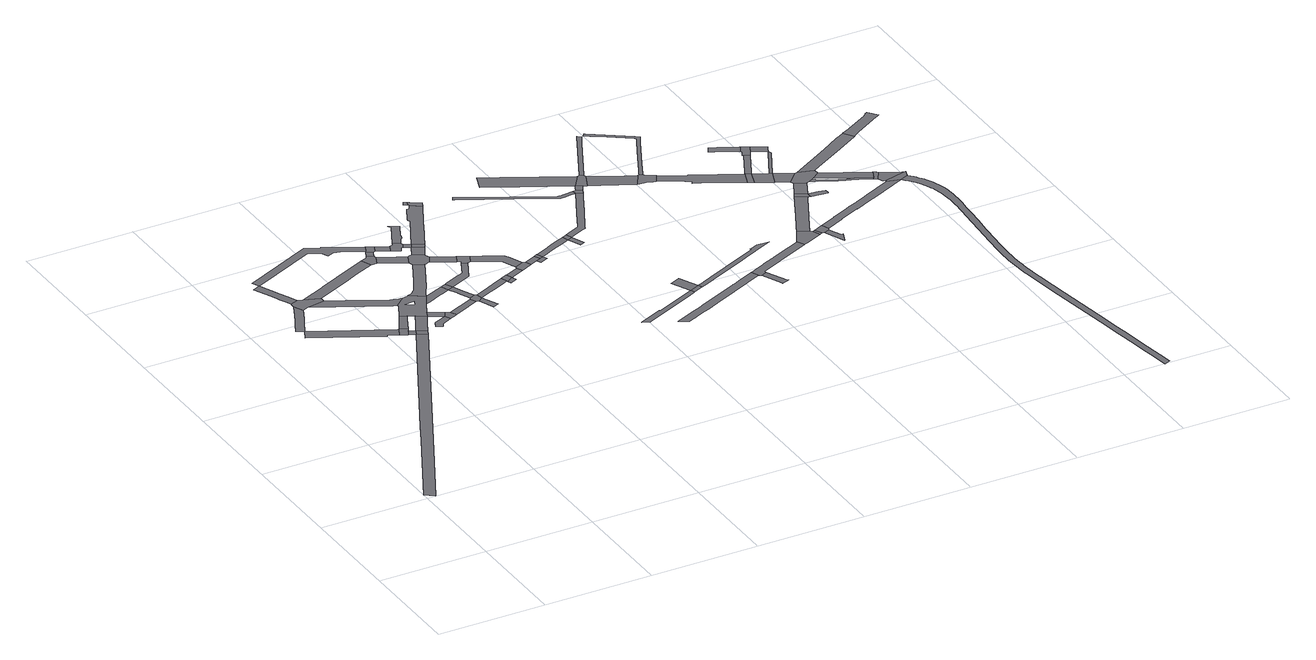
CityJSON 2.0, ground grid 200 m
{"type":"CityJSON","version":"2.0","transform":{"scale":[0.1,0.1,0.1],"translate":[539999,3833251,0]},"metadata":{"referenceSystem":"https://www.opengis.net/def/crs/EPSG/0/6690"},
"CityObjects":{
"road1":{"type":"Road","attributes":{"function":"1","RoadStructureAttribute.sectionType":"7"},"geometry":[{"type":"MultiSurface","lod":"1","boundaries":[[[0,1,2,3,4,5,6]]]}]},
"road2":{"type":"Road","attributes":{"RoadStructureAttribute.sectionType":"1"},"geometry":[{"type":"MultiSurface","lod":"1","boundaries":[[[7,8,9,10,11,12,13,14,15,16,17,18,19]]]}]},
"road3":{"type":"Road","attributes":{"RoadStructureAttribute.sectionType":"1"},"geometry":[{"type":"MultiSurface","lod":"1","boundaries":[[[20,14,21,22,23,24,25]]]}]},
"road4":{"type":"Road","geometry":[{"type":"MultiSurface","lod":"1","boundaries":[[[26,27,28,29,30,31,32,33,34,35,36,37,38,39]]]}]},
"road5":{"type":"Road","geometry":[{"type":"MultiSurface","lod":"1","boundaries":[[[40,39,38,41,7,19,42,43,44,45,46,47,48]]]}]},
"road6":{"type":"Road","geometry":[{"type":"MultiSurface","lod":"1","boundaries":[[[49,50,25,24,51,52,53,54]]]}]},
"road7":{"type":"Road","geometry":[{"type":"MultiSurface","lod":"1","boundaries":[[[53,52,0,55]]]}]},
"road8":{"type":"Road","attributes":{"RoadStructureAttribute.sectionType":"1"},"geometry":[{"type":"MultiSurface","lod":"1","boundaries":[[[56,57,58,59,60,61,62,63,44,43,64,65,66,67,68,69,70,71,72,73]]]}]},
"road9":{"type":"Road","geometry":[{"type":"MultiSurface","lod":"1","boundaries":[[[55,0,6,74]]]}]},
"road10":{"type":"Road","attributes":{"RoadStructureAttribute.sectionType":"1"},"geometry":[{"type":"MultiSurface","lod":"1","boundaries":[[[75,76,49,54,77,78,79]]]}]},
"road11":{"type":"Road","attributes":{"function":"1","RoadStructureAttribute.sectionType":"7"},"geometry":[{"type":"MultiSurface","lod":"1","boundaries":[[[80,81,55,74,82,83]]]}]},
"road12":{"type":"Road","attributes":{"RoadStructureAttribute.sectionType":"1"},"geometry":[{"type":"MultiSurface","lod":"1","boundaries":[[[84,85,86,87,88,89,48,47,90,91,92,93,94,95]]]}]},
"road13":{"type":"Road","attributes":{"RoadStructureAttribute.sectionType":"1"},"geometry":[{"type":"MultiSurface","lod":"1","boundaries":[[[96,97,98,99,32,100,101,102,103,104,105,106,107,108]]]}]},
"road14":{"type":"Road","attributes":{"RoadStructureAttribute.sectionType":"1"},"geometry":[{"type":"MultiSurface","lod":"1","boundaries":[[[109,110,111,112,113,114,115,116,117,118,119,120]]]}]},
"road15":{"type":"Road","geometry":[{"type":"MultiSurface","lod":"1","boundaries":[[[121,122,123,124,125,126,73,72,127,75,79,80,83,128,129],[130,131,132,133,134,135,136,137,138,139,140]]]}]},
"road16":{"type":"Road","attributes":{"RoadStructureAttribute.sectionType":"1"},"geometry":[{"type":"MultiSurface","lod":"1","boundaries":[[[128,141,142,109,143]]]}]},
"road17":{"type":"Road","geometry":[{"type":"MultiSurface","lod":"1","boundaries":[[[144,143,109,120,145,146,147]]]}]},
"road18":{"type":"Road","geometry":[{"type":"MultiSurface","lod":"1","boundaries":[[[148,149,150,121,129,151,152,153,154,155,156]]]}]},
"road19":{"type":"Road","attributes":{"RoadStructureAttribute.sectionType":"1"},"geometry":[{"type":"MultiSurface","lod":"1","boundaries":[[[157,147,146,158,159,160,161]]]}]},
"road20":{"type":"Road","geometry":[{"type":"MultiSurface","lod":"1","boundaries":[[[162,163,164,165,166,84,95,167,168,169,170]]]}]},
"road21":{"type":"Road","geometry":[{"type":"MultiSurface","lod":"1","boundaries":[[[171,172,173,174,175,176,177,178,179,180,181,182,183,122,121,184,185,186,187,188,189,190,191,192]]]}]},
"road22":{"type":"Road","attributes":{"RoadStructureAttribute.sectionType":"1"},"geometry":[{"type":"MultiSurface","lod":"1","boundaries":[[[193,162,170,194]]]}]},
"road23":{"type":"Road","geometry":[{"type":"MultiSurface","lod":"1","boundaries":[[[108,107,195,193,194,196,197,198]]]}]},
"road24":{"type":"Road","geometry":[{"type":"MultiSurface","lod":"1","boundaries":[[[199,148,156,200]]]}]},
"road25":{"type":"Road","attributes":{"RoadStructureAttribute.sectionType":"1"},"geometry":[{"type":"MultiSurface","lod":"1","boundaries":[[[201,202,203,204,168,167,205,206,207]]]}]},
"road26":{"type":"Road","attributes":{"RoadStructureAttribute.sectionType":"1"},"geometry":[{"type":"MultiSurface","lod":"1","boundaries":[[[208,209,200,156,210,211,212,213,214]]]}]},
"road27":{"type":"Road","geometry":[{"type":"MultiSurface","lod":"1","boundaries":[[[215,216,214,213,217,157,161,218,219,220]]]}]},
"road28":{"type":"Road","geometry":[{"type":"MultiSurface","lod":"1","boundaries":[[[221,222,219,218]]]}]},
"road29":{"type":"Road","attributes":{"RoadStructureAttribute.sectionType":"1"},"geometry":[{"type":"MultiSurface","lod":"1","boundaries":[[[198,197,223,224]]]}]},
"road30":{"type":"Road","geometry":[{"type":"MultiSurface","lod":"1","boundaries":[[[225,226,227,207,206,228,229,171,192,230,231,232,233,234,235,236,237]]]}]},
"road31":{"type":"Road","geometry":[{"type":"MultiSurface","lod":"1","boundaries":[[[238,239,224,223,240,241,242,243,244,245]]]}]},
"road32":{"type":"Road","attributes":{"RoadStructureAttribute.sectionType":"1"},"geometry":[{"type":"MultiSurface","lod":"1","boundaries":[[[246,247,248,249,250,199,200,251,252,253,254]]]}]},
"road33":{"type":"Road","attributes":{"RoadStructureAttribute.sectionType":"1"},"geometry":[{"type":"MultiSurface","lod":"1","boundaries":[[[255,256,257,258,259,260,261,220,219,262,263,264,265,266,267,268]]]}]},
"road34":{"type":"Road","geometry":[{"type":"MultiSurface","lod":"1","boundaries":[[[269,270,271,244,243,272,273,274,275,276]]]}]},
"road35":{"type":"Road","attributes":{"function":"1"},"geometry":[{"type":"MultiSurface","lod":"1","boundaries":[[[275,277,225,237,278,279]]]}]},
"road36":{"type":"Road","attributes":{"RoadStructureAttribute.sectionType":"1"},"geometry":[{"type":"MultiSurface","lod":"1","boundaries":[[[280,281,234,233,282,283,284,285]]]}]},
"road37":{"type":"Road","geometry":[{"type":"MultiSurface","lod":"1","boundaries":[[[276,275,279,286]]]}]},
"road38":{"type":"Road","attributes":{"RoadStructureAttribute.sectionType":"1"},"geometry":[{"type":"MultiSurface","lod":"1","boundaries":[[[287,288,289,290,291,292,293,294,238,245]]]}]},
"road39":{"type":"Road","geometry":[{"type":"MultiSurface","lod":"1","boundaries":[[[295,285,284,296,297,246,254,298,299,300]]]}]},
"road40":{"type":"Road","attributes":{"RoadStructureAttribute.sectionType":"1"},"geometry":[{"type":"MultiSurface","lod":"1","boundaries":[[[301,255,268,302,303]]]}]},
"road41":{"type":"Road","geometry":[{"type":"MultiSurface","lod":"1","boundaries":[[[304,305,303,302]]]}]},
"road42":{"type":"Road","attributes":{"function":"1"},"geometry":[{"type":"MultiSurface","lod":"1","boundaries":[[[306,307,308,309,310,311,312,313,314,315,316,317,318,319,320,321,322,323,324,325,326,327,328,329,330,276,286,331,332,333,334,335,336,337]]]}]},
"road43":{"type":"Road","attributes":{"RoadStructureAttribute.sectionType":"1"},"geometry":[{"type":"MultiSurface","lod":"1","boundaries":[[[338,339,340,301,303,341,342,343,344]]]}]},
"road44":{"type":"Road","attributes":{"RoadStructureAttribute.sectionType":"1"},"geometry":[{"type":"MultiSurface","lod":"1","boundaries":[[[345,346,347,348,349,350,351,300,299,352,353,354,355,356,357,358,359,360,361,362]]]}]},
"road45":{"type":"Road","geometry":[{"type":"MultiSurface","lod":"1","boundaries":[[[363,364,362,361,365,366,338,344,367,368]]]}]},
"road46":{"type":"Road","geometry":[{"type":"MultiSurface","lod":"1","boundaries":[[[369,370,371,372,373,374]]]}]},
"road47":{"type":"Road","attributes":{"function":"1"},"geometry":[{"type":"MultiSurface","lod":"1","boundaries":[[[374,373,306,337,375,376,377]]]}]},
"road48":{"type":"Road","attributes":{"RoadStructureAttribute.sectionType":"1"},"geometry":[{"type":"MultiSurface","lod":"1","boundaries":[[[378,379,368,367,380,381,382,383]]]}]},
"road49":{"type":"Road","geometry":[{"type":"MultiSurface","lod":"1","boundaries":[[[384,385,386,387,383]]]}]},
"road50":{"type":"Road","geometry":[{"type":"MultiSurface","lod":"1","boundaries":[[[388,378,383,387]]]}]},
"road51":{"type":"Road","attributes":{"RoadStructureAttribute.sectionType":"1"},"geometry":[{"type":"MultiSurface","lod":"1","boundaries":[[[389,390,391,392,393,394,395,396,397,398,399,400,401,402,403,404,405,406,407,408]]]}]},
"road52":{"type":"Road","attributes":{"RoadStructureAttribute.sectionType":"1"},"geometry":[{"type":"MultiSurface","lod":"1","boundaries":[[[409,410,411,412,413,388,387,414,415,416,417,418,419]]]}]},
"road53":{"type":"Road","geometry":[{"type":"MultiSurface","lod":"1","boundaries":[[[420,409,419,421]]]}]},
"road54":{"type":"Road","geometry":[{"type":"MultiSurface","lod":"1","boundaries":[[[422,423,424,421,419]]]}]},
"road55":{"type":"Road","attributes":{"RoadStructureAttribute.sectionType":"1"},"geometry":[{"type":"MultiSurface","lod":"1","boundaries":[[[425,426,389,427]]]}]},
"road56":{"type":"Road","geometry":[{"type":"MultiSurface","lod":"1","boundaries":[[[427,389,408,428]]]}]},
"road57":{"type":"Road","attributes":{"RoadStructureAttribute.sectionType":"1"},"geometry":[{"type":"MultiSurface","lod":"1","boundaries":[[[429,430,431,432,433,434,435,436,437,438,439,440,441,442,443,444,445,446,447,448,449,450,451,452,453,454,455,456,457,458,459,460,461]]]}]},
"road58":{"type":"Road","attributes":{"RoadStructureAttribute.sectionType":"1"},"geometry":[{"type":"MultiSurface","lod":"1","boundaries":[[[462,463,464,465,466,467,468,469,470,471,472,473,474,475,476]]]}]},
"road59":{"type":"Road","attributes":{"RoadStructureAttribute.sectionType":"1"},"geometry":[{"type":"MultiSurface","lod":"1","boundaries":[[[475,477,478,479,480,481,482,420,421,483,484,485,486,487,488,489,490,491]]]}]},
"road60":{"type":"Road","geometry":[{"type":"MultiSurface","lod":"1","boundaries":[[[492,493,494,495,496,497,498,499,500,501]]]}]},
"road61":{"type":"Road","geometry":[{"type":"MultiSurface","lod":"1","boundaries":[[[502,476,475,491,503]]]}]},
"road62":{"type":"Road","attributes":{"RoadStructureAttribute.sectionType":"1"},"geometry":[{"type":"MultiSurface","lod":"1","boundaries":[[[504,505,506,507,508,509,510,511,512,513,514,515,516,517,518,519,520,521,522,523,524,525,526,527,528,529,427,428]]]}]},
"road63":{"type":"Road","attributes":{"RoadStructureAttribute.sectionType":"1"},"geometry":[{"type":"MultiSurface","lod":"1","boundaries":[[[500,530,502,503,531,532]]]}]},
"road64":{"type":"Road","geometry":[{"type":"MultiSurface","lod":"1","boundaries":[[[533,534,535,536,537,538,539,540,541]]]}]},
"road65":{"type":"Road","geometry":[{"type":"MultiSurface","lod":"1","boundaries":[[[542,543,501,500,532,544,545,546]]]}]},
"road66":{"type":"Road","geometry":[{"type":"MultiSurface","lod":"1","boundaries":[[[547,545,544,548,549,550,551]]]}]},
"road67":{"type":"Road","attributes":{"RoadStructureAttribute.sectionType":"1"},"geometry":[{"type":"MultiSurface","lod":"1","boundaries":[[[552,553,554,555,556,557,558,559,560,561,429,461,541,540,562,563,564,565,566,567,568,569,570,571]]]}]},
"road68":{"type":"Road","attributes":{"RoadStructureAttribute.sectionType":"1"},"geometry":[{"type":"MultiSurface","lod":"1","boundaries":[[[572,573,574,575,542,546,576,577,578,579,580]]]}]},
"road69":{"type":"Road","geometry":[{"type":"MultiSurface","lod":"1","boundaries":[[[581,551,550,582,583,584,585,586,587,588,589,590,591]]]}]},
"road70":{"type":"Road","attributes":{"RoadStructureAttribute.sectionType":"1"},"geometry":[{"type":"MultiSurface","lod":"1","boundaries":[[[592,593,594,595,596,597,598,599,600,601,602,603,604,605,606,607,608,609,610,611,612,581,591]]]}]},
"road71":{"type":"Road","geometry":[{"type":"MultiSurface","lod":"1","boundaries":[[[613,614,615,616,552,571,617,618,619,620,621]]]}]},
"road72":{"type":"Road","geometry":[{"type":"MultiSurface","lod":"1","boundaries":[[[622,623,624,586,585,625,626,627,628,629,630,631,632]]]}]},
"road73":{"type":"Road","attributes":{"RoadStructureAttribute.sectionType":"1"},"geometry":[{"type":"MultiSurface","lod":"1","boundaries":[[[633,634,620,619,635,636]]]}]},
"road74":{"type":"Road","geometry":[{"type":"MultiSurface","lod":"1","boundaries":[[[637,633,636,638,639,640,641]]]}]},
"road75":{"type":"Road","attributes":{"RoadStructureAttribute.sectionType":"1"},"geometry":[{"type":"MultiSurface","lod":"1","boundaries":[[[642,643,644,645,646,640,639]]]}]},
"road76":{"type":"Road","attributes":{"RoadStructureAttribute.sectionType":"1"},"geometry":[{"type":"MultiSurface","lod":"1","boundaries":[[[647,648,649,650,651,652,653,654,655,613,621,656,657,658,659]]]}]},
"road77":{"type":"Road","geometry":[{"type":"MultiSurface","lod":"1","boundaries":[[[660,661,632,631,662,663,664]]]}]},
"road78":{"type":"Road","geometry":[{"type":"MultiSurface","lod":"1","boundaries":[[[665,663,662,666,667,668,669]]]}]},
"road79":{"type":"Road","geometry":[{"type":"MultiSurface","lod":"1","boundaries":[[[670,647,659,671,672,673,674]]]}]},
"road80":{"type":"Road","attributes":{"RoadStructureAttribute.sectionType":"1"},"geometry":[{"type":"MultiSurface","lod":"1","boundaries":[[[675,676,660,664,677,678]]]}]},
"road81":{"type":"Road","attributes":{"RoadStructureAttribute.sectionType":"1"},"geometry":[{"type":"MultiSurface","lod":"1","boundaries":[[[679,670,674,680]]]}]},
"road82":{"type":"Road","attributes":{"RoadStructureAttribute.sectionType":"1"},"geometry":[{"type":"MultiSurface","lod":"1","boundaries":[[[681,682,683,684,685,686,687,688,689,690,691,692]]]}]},
"road83":{"type":"Road","attributes":{"RoadStructureAttribute.sectionType":"1"},"geometry":[{"type":"MultiSurface","lod":"1","boundaries":[[[693,694,668,667,695,696,697]]]}]},
"road84":{"type":"Road","attributes":{"RoadStructureAttribute.sectionType":"1"},"geometry":[{"type":"MultiSurface","lod":"1","boundaries":[[[698,699,700,701,702,703,704,674,673]]]}]},
"road85":{"type":"Road","geometry":[{"type":"MultiSurface","lod":"1","boundaries":[[[692,691,705,706,707,708,675,678,709,710,711,712]]]}]},
"road86":{"type":"Road","geometry":[{"type":"MultiSurface","lod":"1","boundaries":[[[713,714,697,696,679,680,715,716,717,718,719]]]}]},
"road87":{"type":"Road","attributes":{"RoadStructureAttribute.sectionType":"1"},"geometry":[{"type":"MultiSurface","lod":"1","boundaries":[[[720,721,722,723,724,725,726,712,711,727,728,729,730,731,669,668]]]}]},
"road88":{"type":"Road","attributes":{"RoadStructureAttribute.sectionType":"1"},"geometry":[{"type":"MultiSurface","lod":"1","boundaries":[[[732,733,734,735,736,737,738,739,740,741,742,743,744,745,746,747,637,641,748,749,750,751,752,753,754,755,756,757,758,759,760,761,762]]]}]},
"road89":{"type":"Road","attributes":{"RoadStructureAttribute.sectionType":"1"},"geometry":[{"type":"MultiSurface","lod":"1","boundaries":[[[763,764,765,766,767,768,769,716,715,770,771,772,773,774,775,776,777,778]]]}]},
"road90":{"type":"Road","attributes":{"function":"3","RoadStructureAttribute.sectionType":"7"},"geometry":[{"type":"MultiSurface","lod":"1","boundaries":[[[779,780,781,782,783,784,785,786,787,788,789,790,791,792,793,794,795,796,797,798,799,800,801,802,803,804,805,806,807,808,809,810,811,812,813,814,815,816,817,818,819,820,821,822,823,824,825,826,827,762,828,829,830,831,832,833,834,835,836,837,838,839,840,841,842,843,844,845,846,847,848,849,850,851,852,853,854,855,856,857,858,859,860,861,862,863,864,865,866,867,868,869,870,871,872,873,874,875]]]}]},
"road91":{"type":"Road","attributes":{"function":"3"},"geometry":[{"type":"MultiSurface","lod":"1","boundaries":[[[876,877,878,879,880,881,882,883,884,718,717,885,886,887,778,888]]]}]},
"road92":{"type":"Road","attributes":{"RoadStructureAttribute.sectionType":"1"},"geometry":[{"type":"MultiSurface","lod":"1","boundaries":[[[889,890,891,892,893,713,719,894,895,896]]]}]},
"road93":{"type":"Road","attributes":{"RoadStructureAttribute.sectionType":"1"},"geometry":[{"type":"MultiSurface","lod":"1","boundaries":[[[897,898,899,888,778,777,900,901]]]}]},
"road94":{"type":"Road","attributes":{"RoadStructureAttribute.sectionType":"1"},"geometry":[{"type":"MultiSurface","lod":"1","boundaries":[[[902,903,904,905,906,901,900,907,908,909]]]}]},
"road95":{"type":"Road","geometry":[{"type":"MultiSurface","lod":"1","boundaries":[[[910,911,912,913,909,908,732,762,827,914]]]}]},
"road96":{"type":"Road","geometry":[{"type":"MultiSurface","lod":"1","boundaries":[[[915,916,917,918,919,920,921,922,923,924,925,926,889,896,927,928,929,930,931,932,933,934]]]}]}
},
"vertices":[
[2448,6799,0],[1051,4121,0],[841,3719,0],[6,2120,0],[167,1997,0],[1026,3644,0],[2623,6708,0],
[1134,8572,0],[1061,8429,0],[1009,8325,0],[913,8135,0],[895,8101,0],[864,8040,0],[765,7845,0],[900,7778,0],[1029,8033,0],[1064,8103,0],[1178,8327,0],[1195,8361,0],[1212,8396,0],
[2274,7091,0],[804,7589,0],[2007,6978,0],[2025,7013,0],[2204,6923,0],[2286,7086,0],
[1276,8729,0],[1202,8893,0],[1189,8923,0],[1100,9122,0],[1092,9141,0],[988,9376,0],[961,9439,0],[825,9375,0],[964,9062,0],[1015,8947,0],[1043,8884,0],[1065,8833,0],[1135,8674,0],[1278,8723,0],
[1339,8701,0],[1135,8666,0],[1252,8412,0],[1322,8442,0],[1656,8496,0],[1657,8515,0],[1658,8571,0],[1659,8598,0],[1371,8689,0],
[2301,7096,0],[2294,7091,0],[2309,6870,0],[2337,6855,0],[2393,6965,0],[2427,7029,0],
[2504,6907,0],
[2801,7955,0],[2773,7958,0],[2748,7962,0],[2725,7967,0],[2699,7975,0],[2679,7983,0],[2629,8007,0],[1975,8335,0],[1543,8331,0],[1607,8298,0],[1730,8236,0],[1894,8154,0],[2030,8085,0],[2151,8024,0],[2472,7863,0],[2580,7808,0],[2635,7781,0],[2823,7954,0],
[2679,6817,0],
[2497,7462,0],[2394,7269,0],[2451,7075,0],[2454,7090,0],[2616,7399,0],
[2731,7342,0],[2611,7112,0],[2787,7023,0],[2899,7238,0],
[2830,9346,0],[2216,9069,0],[1911,8932,0],[1796,8880,0],[1704,8839,0],[1620,8801,0],[2296,8886,0],[2403,8934,0],[2485,8972,0],[2563,9007,0],[2682,9061,0],[2912,9165,0],
[2461,10059,0],[2450,10037,0],[2203,10167,0],[900,9573,0],[1013,9465,0],[2180,9994,0],[2373,9891,0],[2432,9759,0],[2558,9812,0],[2670,9779,0],[3044,9590,0],[3043,9589,0],[3113,9725,0],
[3156,7097,0],[3096,7069,0],[2937,6997,0],[2915,6987,0],[2859,6875,0],[2857,6873,0],[2971,6812,0],[2986,6839,0],[2981,6842,0],[2999,6877,0],[3009,6897,0],[3206,6986,0],
[3199,7812,0],[2956,7979,0],[2927,7970,0],[2900,7963,0],[2872,7958,0],[2845,7955,0],[2645,7742,0],[2954,7343,0],[3082,7591,0],[2910,7684,0],[2908,7680,0],[2782,7748,0],[2778,7756,0],[2807,7755,0],[2840,7756,0],[2859,7757,0],[2886,7758,0],[2919,7764,0],[2952,7770,0],[2955,7770,0],
[2900,7237,0],[3015,7171,0],[3213,7203,0],
[3282,7165,0],[3325,7040,0],[3347,7050,0],[3295,7163,0],
[3565,7971,0],[3240,7830,0],[3217,7820,0],[3122,7608,0],[3131,7612,0],[3172,7630,0],[3427,7743,0],[3494,7772,0],[3627,7830,0],
[3789,7384,0],[3640,7183,0],[3665,7194,0],[3837,7270,0],[3844,7274,0],
[2973,9447,0],[2961,9423,0],[2955,9410,0],[2949,9400,0],[2917,9385,0],[3013,9162,0],[3098,9343,0],[3089,9373,0],[3084,9391,0],
[3507,8824,0],[3257,8348,0],[3166,8173,0],[3142,8127,0],[3141,8125,0],[3139,8123,0],[3132,8111,0],[3113,8087,0],[3085,8058,0],[3058,8033,0],[3029,8013,0],[3007,8001,0],[2980,7988,0],[3244,7901,0],[3255,7922,0],[3271,7953,0],[3292,7993,0],[3304,8010,0],[3319,8033,0],[3344,8079,0],[3484,8350,0],[3689,8740,0],
[3030,9560,0],[3137,9506,0],
[3039,9578,0],[3158,9516,0],[3174,9524,0],[3243,9659,0],
[3666,8016,0],[3728,7875,0],
[3525,9123,0],[3470,9151,0],[3447,9164,0],[3401,9187,0],[3433,8945,0],[3480,8921,0],[3565,9103,0],
[3813,7689,0],[3807,7703,0],[3705,7660,0],[3712,7644,0],[3809,7426,0],[3810,7424,0],[3912,7475,0],
[3936,7465,0],[3915,7473,0],[3801,7406,0],[3889,7257,0],[3976,7332,0],[3954,7457,0],
[4007,6983,0],[4119,7024,0],
[3405,9409,0],[3472,9542,0],
[3654,9129,0],[3631,9123,0],[3620,9119,0],[3496,8865,0],[3506,8826,0],[3689,8742,0],[3718,8751,0],[3735,8757,0],[3792,8776,0],[3871,8920,0],[3842,9006,0],[3839,9017,0],[3837,9020,0],
[3557,9608,0],[3531,9558,0],[3566,9328,0],[3623,9431,0],[3643,9419,0],[3646,9417,0],[3695,9499,0],[3682,9544,0],
[4235,8492,0],[4090,8204,0],[4082,8200,0],[3996,8162,0],[3714,8037,0],[3730,7876,0],[4058,8020,0],[4136,8054,0],[4332,8443,0],
[4570,7733,0],[4494,7699,0],[4242,7584,0],[4195,7563,0],[4167,7550,0],[4013,7481,0],[3975,7464,0],[4008,7346,0],[4063,7371,0],[4217,7441,0],[4299,7479,0],[4542,7590,0],[4574,7604,0],[4604,7617,0],
[3800,9444,0],[3799,9445,0],[3772,9459,0],[3727,9373,0],[3754,9358,0],[3755,9358,0],[3768,9351,0],[3814,9437,0],
[3655,9132,0],[3957,9233,0],[3965,9247,0],
[3961,8878,0],[3909,8902,0],[3836,8754,0],[3962,8691,0],[4190,8573,0],[4267,8722,0],
[4010,9334,0],
[3755,9682,0],[3768,9677,0],[3809,9758,0],[3794,9768,0],[3937,10044,0],[3763,10132,0],[3776,10110,0],[3794,10073,0],
[4271,8728,0],[4258,8538,0],[4246,8515,0],[4340,8447,0],[4384,8467,0],[4467,8625,0],
[4696,7791,0],[4613,7597,0],[4733,7675,0],
[4641,7534,0],[4771,7590,0],
[4402,10568,0],[4389,10542,0],[4354,10476,0],[4351,10470,0],[4345,10469,0],[4338,10469,0],[4329,10467,0],[4322,10464,0],[4315,10460,0],[4301,10467,0],[4293,10451,0],[4165,10203,0],[4157,10187,0],[4153,10174,0],[4151,10162,0],[4150,10152,0],[4151,10143,0],[4153,10135,0],[4156,10125,0],[4160,10116,0],[4165,10109,0],[4161,10099,0],[3976,9748,0],[3952,9704,0],[3816,9442,0],[4112,9528,0],[4173,9647,0],[4355,9997,0],[4398,10082,0],[4528,10331,0],[4550,10376,0],[4580,10432,0],
[4948,7906,0],[4930,7897,0],[4726,7804,0],[4766,7690,0],[4775,7694,0],[4980,7787,0],[4999,7795,0],
[5102,8083,0],[5007,8295,0],[4979,8359,0],[4964,8365,0],[4894,8402,0],[4654,8527,0],[4488,8614,0],[4392,8462,0],[4407,8454,0],[4572,8368,0],[4587,8361,0],[4690,8308,0],[4808,8245,0],[4840,8230,0],[4844,8221,0],[4939,8009,0],[4963,7953,0],[5126,8029,0],
[5155,8017,0],[5149,8019,0],[4957,7933,0],[4955,7926,0],[5225,7898,0],[5175,8009,0],
[4410,10685,0],[4365,10709,0],[4328,10638,0],[4373,10613,0],[4391,10603,0],[4420,10680,0],
[4585,10443,0],[4629,10529,0],[4453,10662,0],
[5397,8111,0],[5206,8024,0],[5256,7912,0],[5329,7946,0],[5331,7946,0],[5447,7999,0],
[5361,7958,0],[5395,7877,0],[5544,7943,0],[5513,8029,0],
[5462,8141,0],
[7100,5880,0],[7086,5874,0],[6845,5765,0],[6617,5660,0],[6342,5535,0],[6334,5557,0],[5993,5400,0],[5900,5358,0],[5887,5352,0],[6024,5296,0],[6038,5302,0],[6194,5374,0],[6378,5457,0],[6618,5566,0],[6679,5594,0],[6798,5648,0],[6804,5651,0],[6941,5714,0],[7120,5795,0],[7136,5802,0],
[6105,8432,0],[5980,8375,0],[5810,8299,0],[5733,8264,0],[5488,8152,0],[5534,8038,0],[5539,8041,0],[5776,8150,0],[6030,8265,0],[6106,8301,0],[6142,8317,0],
[6198,8475,0],[6235,8359,0],
[6174,8229,0],[6244,8075,0],[6334,8115,0],
[7124,6330,0],[6939,6245,0],[7290,5965,0],
[7325,5888,0],
[8264,5919,0],[8057,5824,0],[8002,5801,0],[7992,5796,0],[7842,5728,0],[7814,5716,0],[7786,5702,0],[7527,5584,0],[7213,5442,0],[7195,5433,0],[7035,5362,0],[7014,5352,0],[6902,5301,0],[6782,5247,0],[6780,5246,0],[6767,5245,0],[6553,5146,0],[6427,5088,0],[6510,5042,0],[6591,4998,0],[6613,5008,0],[6772,5079,0],[6800,5092,0],[6934,5151,0],[6935,5148,0],[6965,5162,0],[7076,5212,0],[7297,5312,0],[7725,5505,0],[7875,5573,0],[8039,5647,0],[8297,5764,0],[8328,5778,0],
[6810,9653,0],[6732,9642,0],[6712,9644,0],[6687,9651,0],[5994,10012,0],[5295,10367,0],[5150,10447,0],[5116,10382,0],[5145,10366,0],[6007,9920,0],[6693,9562,0],[6765,9572,0],[6895,9584,0],[6995,9595,0],[6985,9675,0],
[6839,9294,0],[6692,9008,0],[6494,8625,0],[6483,8605,0],[6452,8591,0],[6251,8499,0],[6253,8367,0],[6280,8378,0],[6301,8388,0],[6503,8480,0],[6571,8513,0],[6600,8569,0],[6832,9019,0],[7037,9416,0],[7101,9540,0],
[7081,10168,0],[6737,10347,0],[6465,10490,0],[6155,10650,0],[5813,10827,0],[5708,10530,0],[5860,10451,0],[6289,10230,0],[7102,9803,0],[7283,10063,0],
[7040,9682,0],[7146,9627,0],
[7382,5914,0],[7405,5924,0],[7599,6013,0],[7623,6024,0],[7758,6086,0],[7989,6191,0],[8175,6275,0],[8207,6290,0],[8344,6352,0],[8427,6389,0],[8501,6423,0],[8665,6498,0],[8812,6565,0],[9010,6659,0],[8773,6667,0],[8625,6600,0],[8621,6598,0],[8625,6587,0],[8630,6577,0],[8399,6471,0],[8141,6353,0],[7981,6280,0],[7793,6194,0],[7589,6101,0],[7432,6030,0],[7347,5991,0],
[7069,9740,0],[7176,9685,0],[7209,9747,0],
[8542,5379,0],[8542,5371,0],[8542,5361,0],[8537,5349,0],[8679,5405,0],[8664,5407,0],[8656,5417,0],[8480,5800,0],[8375,5752,0],
[7322,10075,0],[7297,10067,0],[7281,9714,0],[7410,9999,0],[7393,10038,0],
[7980,9704,0],[7483,9623,0],[7745,9490,0],[8017,9352,0],[8164,9610,0],
[9407,6437,0],[8985,6250,0],[8827,6177,0],[8829,6174,0],[8817,6169,0],[8779,6151,0],[8591,6067,0],[8551,6049,0],[8373,5969,0],[8304,5937,0],[8475,5828,0],[8474,5844,0],[8541,5874,0],[8700,5946,0],[8807,5995,0],[8862,6020,0],[8987,6079,0],[9053,6108,0],[9460,6289,0],[9473,6296,0],
[7911,11219,0],[7898,11195,0],[7801,11005,0],[7335,10098,0],[7405,10061,0],[7871,10969,0],[7897,11018,0],[7969,11160,0],[7976,11174,0],
[8198,9621,0],[8220,9335,0],[8290,9299,0],[8301,9312,0],[8343,9291,0],[8427,9453,0],[8439,9468,0],[8265,9559,0],[8261,9573,0],[8257,9586,0],[8253,9602,0],
[8261,9616,0],[8421,9930,0],[8731,10541,0],[8804,10683,0],[8815,10704,0],[8804,10711,0],[8746,10751,0],[8065,11223,0],[8051,11233,0],[8017,11183,0],[8030,11174,0],[8109,11119,0],[8210,11049,0],[8713,10699,0],[8720,10695,0],[8728,10665,0],[8679,10568,0],[8438,10096,0],[8367,9957,0],[8256,9737,0],[8209,9643,0],
[9565,6740,0],[9441,6504,0],[9410,6445,0],[9409,6441,0],[9507,6311,0],[9537,6322,0],[9858,6470,0],[9797,6603,0],[9757,6639,0],
[8956,9206,0],[8903,9230,0],[8894,9219,0],[8766,9073,0],[8757,9063,0],[8857,9012,0],[8828,8956,0],[8959,8890,0],[9502,8605,0],[9635,8535,0],[9731,8803,0],
[9847,6627,0],[9820,6615,0],[9882,6481,0],[9908,6493,0],
[10020,6706,0],[9910,6491,0],[9943,6485,0],[10057,6531,0],[10079,6576,0],
[10114,6099,0],[10200,6295,0],[10180,6288,0],[10171,6289,0],[10163,6300,0],
[10081,7745,0],[10009,7606,0],[9979,7545,0],[9976,7547,0],[9794,7187,0],[9726,7058,0],[9730,7056,0],[9616,6839,0],[9581,6770,0],[9962,7036,0],[9988,7087,0],[10245,7584,0],[10272,7637,0],
[9742,8825,0],[9737,8815,0],[9733,8484,0],[9830,8753,0],[9831,8754,0],
[10087,8618,0],[9867,8413,0],[10037,8326,0],[10131,8596,0],[10092,8626,0],
[10126,7831,0],[10289,7635,0],[10292,7635,0],[10312,7633,0],[10321,7731,0],
[10008,9342,0],[9762,8863,0],[9861,8808,0],[10107,9291,0],
[10285,8143,0],[10488,8054,0],
[10084,9617,0],[9762,9783,0],[9759,9776,0],[9714,9797,0],[9623,9845,0],[9592,9786,0],[9560,9727,0],[9561,9727,0],[9654,9679,0],[10019,9492,0],[10029,9487,0],[10093,9612,0],
[10452,8428,0],[10147,8588,0],[10076,8307,0],[10261,8210,0],[10462,8423,0],
[10346,7630,0],[10635,7602,0],[10641,7601,0],[10640,7648,0],[10638,7694,0],[10518,7708,0],[10396,7722,0],
[10052,9475,0],[10025,9420,0],[9990,9350,0],[10004,9344,0],[10120,9317,0],[10142,9361,0],[10163,9403,0],[10233,9541,0],
[10515,8433,0],[10494,8429,0],[10543,8077,0],[10614,8118,0],[10645,8138,0],[10802,8253,0],[10799,8350,0],
[10451,9202,0],[10445,9220,0],[10430,9271,0],[10464,9337,0],[10499,9405,0],[10485,9412,0],[10269,9523,0],[10198,9386,0],[10414,9277,0],[10429,9269,0],[10406,9226,0],[10405,9225,0],
[11660,7461,0],[11634,7448,0],[11159,7231,0],[11106,7208,0],[11108,7204,0],[10907,7114,0],[10862,7094,0],[10861,7097,0],[10745,7044,0],[10720,7034,0],[10639,6997,0],[10641,6994,0],[10358,6867,0],[10333,6856,0],[10335,6851,0],[10328,6847,0],[10407,6727,0],[10404,6733,0],[10417,6739,0],[10779,6902,0],[10803,6913,0],[10808,6901,0],[10952,6966,0],[10954,6972,0],[10967,6978,0],[11168,7068,0],[11168,7066,0],[11221,7090,0],[11697,7310,0],[11738,7328,0],[11894,7397,0],
[11319,7783,0],[11253,7809,0],[11071,7868,0],[10993,7895,0],[10839,7971,0],[10663,8092,0],[10639,8105,0],[10629,8036,0],[10813,7943,0],[10965,7862,0],[11086,7812,0],[11171,7784,0],[11287,7747,0],[11403,7692,0],[11502,7638,0],[11529,7672,0],
[12834,308,0],[12783,645,0],[12689,1265,0],[12662,1443,0],[12664,1443,0],[12621,1725,0],[12449,2849,0],[12349,3517,0],[12324,3699,0],[12320,3733,0],[12303,3854,0],[12301,3879,0],[12292,3989,0],[12282,4146,0],[12278,4242,0],[12277,4337,0],[12278,4454,0],[12280,4558,0],[12286,4670,0],[12293,4763,0],[12297,4823,0],[12301,4879,0],[12306,4939,0],[12331,5288,0],[12357,5622,0],[12376,5871,0],[12391,6066,0],[12393,6079,0],[12400,6159,0],[12401,6171,0],[12406,6234,0],[12413,6350,0],[12415,6563,0],[12412,6636,0],[12408,6705,0],[12401,6761,0],[12391,6823,0],[12366,6927,0],[12327,7039,0],[12313,7073,0],[12284,7136,0],[12257,7186,0],[12234,7227,0],[12208,7269,0],[12178,7311,0],[12153,7346,0],[12122,7386,0],[12049,7465,0],[12048,7466,0],[11896,7396,0],[11946,7344,0],[11989,7293,0],[12040,7228,0],[12064,7191,0],[12114,7109,0],[12135,7073,0],[12152,7037,0],[12183,6964,0],[12199,6922,0],[12213,6881,0],[12224,6845,0],[12236,6798,0],[12248,6747,0],[12257,6696,0],[12270,6584,0],[12275,6525,0],[12280,6412,0],[12281,6255,0],[12279,6178,0],[12274,6103,0],[12273,6088,0],[12272,6066,0],[12267,6000,0],[12255,5838,0],[12219,5359,0],[12188,4937,0],[12181,4858,0],[12167,4654,0],[12160,4470,0],[12160,4222,0],[12169,4036,0],[12186,3843,0],[12199,3732,0],[12202,3708,0],[12203,3698,0],[12334,2830,0],[12503,1709,0],[12544,1442,0],[12541,1442,0],[12569,1268,0],[12593,1101,0],[12623,910,0],[12644,766,0],[12670,593,0],[12703,378,0],[12764,2,0],[12877,51,0],
[11396,7946,0],[11394,7944,0],[11329,7977,0],[11331,7980,0],[11257,8018,0],[11235,8030,0],[11234,8028,0],[11179,8056,0],[11180,8059,0],[11281,7809,0],[11421,7735,0],[11495,7692,0],[11606,7837,0],
[11788,9194,0],[11700,9141,0],[11616,9093,0],[11268,8884,0],[11269,8882,0],[10924,8424,0],[11509,8771,0],[11914,9012,0],
[11652,7810,0],[11653,7812,0],[11634,7823,0],[11570,7601,0],[11679,7794,0],
[12028,7605,0],[11936,7652,0],[11877,7681,0],[11839,7703,0],[11741,7760,0],[11616,7501,0],[11661,7505,0],[12049,7595,0],
[12079,7590,0],[12072,7590,0],[12065,7590,0],[12056,7593,0],[12086,7591,0],
[12469,9603,0],[12428,9579,0],[12417,9559,0],[12383,9540,0],[12385,9534,0],[12378,9530,0],[11881,9234,0],[11874,9229,0],[11872,9231,0],[11870,9234,0],[11823,9206,0],[11811,9208,0],[11921,9016,0],[12042,9100,0],[12039,9105,0],[12045,9109,0],[12545,9407,0],[12549,9410,0],[12551,9405,0],[12596,9433,0]
]}
